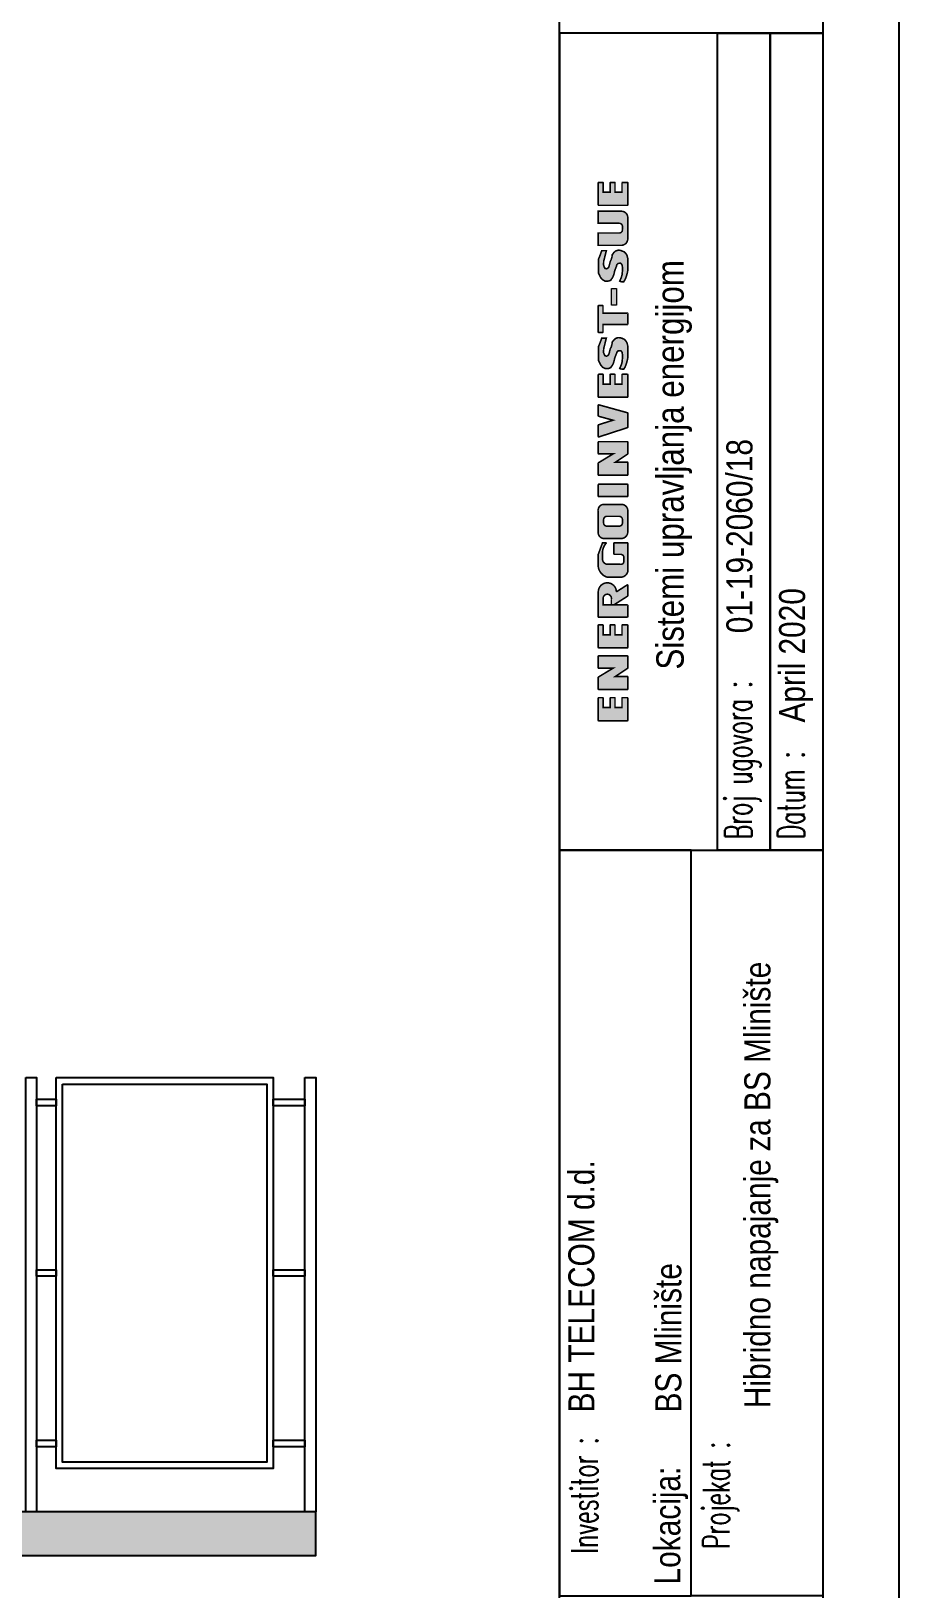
# Model space of a CAD drawing. Header units: millimetres. Extents: x 17886 to 18265, y -8727 to -7321.
# Drawn here: x 17992.7 to 18032.7, y -8418.9 to -8347.2 of the extents above; entities that cross this region are included whole.
import ezdxf

# ---------------------------------------------------------------- set-up
doc = ezdxf.new("R2010")
doc.units = ezdxf.units.MM
for name, color, linetype in [('00 uvodnice', 82, 'Continuous'), ('01-KOSTUR ORMARA', 7, 'Continuous'), ('OO cn60', 1, 'Continuous')]:
    doc.layers.add(name, color=color, linetype=linetype)
doc.layers.add('50 plava', color=5, linetype='Continuous', lineweight=0)
doc.styles.add('ARIAL NARROW', font='ARIALN.TTF')
doc.styles.add('simboli', font='symbol.ttf', dxfattribs={"width": 0.6, "height": 2.2})

# ---------------------------------------------------------------- blocks, each defined once
blk = doc.blocks.new('Zaglavlje A4 prazno-Sue')
at = {"layer": '50 plava', "linetype": 'Continuous'}
h = blk.add_hatch(color=152, dxfattribs=at)
h.paths.add_polyline_path([(140.2, 18.67), (140.81, 18.67, 0.414214), (140.85, 18.7), (140.85, 18.96, 0.414214), (140.81, 18.99), (140.2, 18.99), (140.2, 19.45), (140.81, 19.45, 0.414214), (140.85, 19.48), (140.85, 19.74, 0.414214), (140.81, 19.77), (139.37, 19.77, 0.414214), (139.33, 19.74), (139.33, 17.86, 0.414214), (139.37, 17.83), (140.81, 17.83, 0.414214), (140.85, 17.86), (140.85, 18.17, 0.414214), (140.81, 18.21), (140.2, 18.21)])
h.paths.add_polyline_path([(141.39, 17.86, 0.414214), (141.42, 17.83), (142.22, 17.83, 0.414214), (142.25, 17.86), (142.25, 18.64), (142.78, 17.84, 0.250765), (142.81, 17.83), (143.57, 17.83, 0.414214), (143.6, 17.86), (143.6, 19.74, 0.414214), (143.57, 19.77), (142.82, 19.77, 0.414214), (142.79, 19.74), (142.79, 18.8), (142.21, 19.76, 0.261275), (142.18, 19.77), (141.42, 19.77, 0.414214), (141.39, 19.74)])
h.paths.add_polyline_path([(144.13, 17.86, 0.414214), (144.16, 17.83), (145.61, 17.83, 0.414214), (145.64, 17.86), (145.64, 18.17, 0.414214), (145.61, 18.21), (144.99, 18.21), (144.99, 18.67), (145.61, 18.67, 0.414214), (145.64, 18.7), (145.64, 18.96, 0.414214), (145.61, 18.99), (144.99, 18.99), (144.99, 19.45), (145.61, 19.45, 0.414214), (145.64, 19.48), (145.64, 19.74, 0.414214), (145.61, 19.77), (144.16, 19.77, 0.414214), (144.13, 19.74)])
h.paths.add_polyline_path([(146.14, 17.83), (146.91, 17.83, 0.414214), (146.95, 17.86), (146.95, 18.75), (146.95, 19.45), (147.38, 19.45, -1.104988), (147.33, 18.91), (146.95, 18.91), (146.95, 18.75), (147.53, 17.84, 0.254408), (147.56, 17.83), (148.24, 17.83, 0.593374), (148.26, 17.88), (147.81, 18.58, 1), (147.81, 19.77), (146.17, 19.77, 0.414214), (146.14, 19.74)])
h.paths.add_polyline_path([(148.77, 18.31, 0.360865), (149.18, 17.82), (151.04, 17.82), (151.04, 18.7, 0.414214), (151, 18.74), (150.32, 18.74, 0.414214), (150.28, 18.7), (150.28, 18.31, -0.333333), (150.12, 18.09), (149.8, 18.09, -0.5), (149.63, 18.31), (149.63, 19.17, -0.414214), (149.96, 19.49), (150.39, 19.49, -0.2), (151.04, 19.22), (151.04, 19.49), (150.44, 19.71), (150.26, 19.78), (149.98, 19.78), (149.58, 19.78, 0.332065), (148.77, 19.17)])
h.paths.add_polyline_path([(151.32, 18.26, 0.414214), (151.75, 17.83), (153.16, 17.83, 0.396216), (153.56, 18.22), (153.56, 19.42, 0.440087), (153.16, 19.77), (151.75, 19.77, 0.443886), (151.32, 19.4)])
h.paths.add_polyline_path([(152.13, 19.2, -0.414214), (152.35, 19.42), (152.56, 19.42, -0.414214), (152.78, 19.2), (152.78, 18.4, -0.414214), (152.56, 18.18), (152.35, 18.18, -0.414214), (152.13, 18.4)], flags=16)
h.paths.add_polyline_path([(154.08, 17.86, 0.414214), (154.11, 17.83), (154.85, 17.83, 0.414214), (154.89, 17.86), (154.89, 19.74, 0.414214), (154.85, 19.77), (154.11, 19.77, 0.414214), (154.08, 19.74)])
h.paths.add_polyline_path([(156.34, 18.64), (156.87, 17.84, 0.250765), (156.9, 17.83), (157.66, 17.83, 0.414214), (157.69, 17.86), (157.69, 19.74, 0.414214), (157.66, 19.77), (156.92, 19.77, 0.414214), (156.88, 19.74), (156.88, 18.8), (156.3, 19.76, 0.261275), (156.27, 19.77), (155.51, 19.77, 0.414214), (155.48, 19.74), (155.48, 17.86, 0.414214), (155.51, 17.83), (156.31, 17.83, 0.414214), (156.34, 17.86)])
h.paths.add_polyline_path([(158.61, 17.85, 0.325009), (158.64, 17.83), (159.56, 17.83, 0.336906), (159.59, 17.85), (160.11, 19.73, 0.495992), (160.08, 19.77), (159.4, 19.77, 0.336906), (159.36, 19.75), (159.1, 18.8), (158.8, 19.75, 0.32721), (158.77, 19.77), (158.03, 19.77, 0.509423), (158, 19.73)])
h.paths.add_polyline_path([(160.61, 17.86, 0.414214), (160.64, 17.83), (162.09, 17.83, 0.414214), (162.12, 17.86), (162.12, 18.17, 0.414214), (162.09, 18.21), (161.47, 18.21), (161.47, 18.67), (162.09, 18.67, 0.414214), (162.12, 18.7), (162.12, 18.96, 0.414214), (162.09, 18.99), (161.47, 18.99), (161.47, 19.45), (162.09, 19.45, 0.414214), (162.12, 19.48), (162.12, 19.74, 0.414214), (162.09, 19.77), (160.64, 19.77, 0.414214), (160.61, 19.74)])
h.paths.add_polyline_path([(163.31, 19.22), (163.34, 19.33), (163.41, 19.37), (163.54, 19.42), (163.68, 19.42), (163.83, 19.41), (164.01, 19.36), (164.18, 19.32), (164.5, 19.24), (164.5, 19.54), (164.17, 19.66), (163.93, 19.76), (163.66, 19.76), (163.24, 19.76), (163.02, 19.75), (162.73, 19.61), (162.59, 19.49), (162.5, 19.33), (162.49, 19.19), (162.51, 19.06), (162.56, 18.95), (162.61, 18.92), (162.67, 18.87), (162.75, 18.82), (162.84, 18.78), (162.96, 18.74), (163.09, 18.71), (163.21, 18.68), (163.44, 18.59), (163.59, 18.54), (163.66, 18.46), (163.67, 18.37), (163.67, 18.3), (163.63, 18.25), (163.55, 18.2), (163.41, 18.18), (163.24, 18.17), (163.09, 18.19), (162.93, 18.2), (162.73, 18.26), (162.5, 18.36), (162.47, 18.29), (162.45, 18.1), (162.59, 18.01), (162.71, 17.96), (162.9, 17.9), (163.08, 17.85), (163.24, 17.82), (163.95, 17.82), (164.19, 17.88), (164.33, 17.97), (164.42, 18.06), (164.49, 18.21), (164.52, 18.32), (164.53, 18.44), (164.52, 18.51), (164.47, 18.64), (164.37, 18.75), (164.24, 18.85), (164.08, 18.87), (163.91, 18.92), (163.8, 18.98), (163.68, 19.01), (163.55, 19.04), (163.37, 19.1)])
h.paths.add_polyline_path([(165.39, 17.87, 0.414214), (165.42, 17.83), (166.11, 17.83, 0.414214), (166.14, 17.87), (166.14, 19.46), (166.61, 19.46, 0.414214), (166.64, 19.5), (166.64, 19.74, 0.414214), (166.61, 19.77), (164.91, 19.77, 0.414214), (164.87, 19.74), (164.87, 19.5, 0.414214), (164.91, 19.46), (165.39, 19.46)])
h = blk.add_hatch(color=152, dxfattribs=at)
h.paths.add_polyline_path([(174.09, 18.99), (174.09, 19.45), (174.71, 19.45, 0.414214), (174.74, 19.48), (174.74, 19.74, 0.414214), (174.71, 19.77), (173.26, 19.77, 0.414214), (173.23, 19.74), (173.23, 17.86, 0.414214), (173.26, 17.83), (174.71, 17.83, 0.414214), (174.74, 17.86), (174.74, 18.17, 0.414214), (174.71, 18.21), (174.09, 18.21), (174.09, 18.67), (174.71, 18.67, 0.414214), (174.74, 18.7), (174.74, 18.96, 0.414214), (174.71, 18.99)])
h.paths.add_polyline_path([(172.84, 19.77), (172.05, 19.77), (172.05, 18.4, -0.414214), (171.84, 18.18), (171.62, 18.18, -0.414214), (171.41, 18.4), (171.41, 19.77), (170.6, 19.77), (170.6, 18.26, 0.414214), (171.03, 17.83), (172.43, 17.83, 0.42682), (172.84, 18.26)])
h.paths.add_polyline_path([(170.23, 18.21), (170.27, 18.32), (170.28, 18.44), (170.27, 18.51), (170.22, 18.64), (170.12, 18.75), (169.98, 18.85), (169.83, 18.87), (169.66, 18.92), (169.54, 18.98), (169.43, 19.01), (169.3, 19.04), (169.15, 19.09), (169.11, 19.13), (169.06, 19.22), (169.08, 19.33), (169.16, 19.37), (169.29, 19.42), (169.43, 19.42), (169.58, 19.41), (169.76, 19.36), (169.93, 19.32), (170.25, 19.24), (170.25, 19.54), (169.92, 19.66), (169.68, 19.76), (169.41, 19.76), (168.99, 19.76), (168.76, 19.75), (168.47, 19.61), (168.34, 19.49), (168.25, 19.33), (168.24, 19.19), (168.26, 19.06), (168.3, 18.95), (168.36, 18.92), (168.42, 18.87), (168.5, 18.82), (168.59, 18.78), (168.71, 18.74), (168.83, 18.71), (168.96, 18.68), (169.18, 18.59), (169.34, 18.54), (169.41, 18.46), (169.42, 18.37), (169.42, 18.3), (169.38, 18.25), (169.3, 18.2), (169.16, 18.18), (168.99, 18.17), (168.83, 18.19), (168.68, 18.2), (168.47, 18.26), (168.25, 18.36), (168.21, 18.29), (168.2, 18.1), (168.34, 18.01), (168.46, 17.96), (168.64, 17.9), (168.82, 17.85), (168.99, 17.82), (169.7, 17.82), (169.94, 17.88), (170.08, 17.97), (170.17, 18.06)])
h.paths.add_polyline_path([(167.76, 18.58), (167.76, 18.9), (166.66, 18.9), (166.66, 18.58)])
at = {"color": 7, "true_color": 0xffffff}
blk.add_lwpolyline([(297, 0), (0, 0), (0, 210), (297, 210)], close=True, dxfattribs=at)
at = {"layer": '01-KOSTUR ORMARA'}
for points in [[(7, 205), (292, 205), (292, 5), (7, 5)], [(7, 22.33), (288.53, 22.33), (288.53, 5), (7, 5)], [(81.79, 13.66), (130.83, 13.66), (130.83, 22.33), (81.79, 22.33)], [(130.83, 11.93), (184.55, 11.93), (184.55, 22.33), (130.83, 22.33)], [(184.55, 22.33), (237.86, 22.33), (237.86, 5), (184.55, 5)], [(81.79, 13.66), (130.83, 13.66), (130.83, 5), (81.79, 5)], [(130.83, 11.93), (184.55, 11.93), (184.55, 8.47), (130.83, 8.47)], [(130.83, 8.47), (184.55, 8.47), (184.55, 5), (130.83, 5)]]:
    blk.add_lwpolyline(points, close=True, dxfattribs=at)
at = {"layer": '50 plava', "color": 152, "linetype": 'Continuous', "const_width": 0.104}
for points in [[(140.81, 17.83), (139.37, 17.83, -0.414214), (139.33, 17.86), (139.33, 19.74, -0.414214), (139.37, 19.77), (140.81, 19.77, -0.414214), (140.85, 19.74), (140.85, 19.48, -0.414214), (140.81, 19.45), (140.2, 19.45), (140.2, 18.99), (140.81, 18.99, -0.414214), (140.85, 18.96), (140.85, 18.7, -0.414214), (140.81, 18.67), (140.2, 18.67), (140.2, 18.21), (140.81, 18.21, -0.414214), (140.85, 18.17), (140.85, 17.86, -0.414214)], [(141.39, 19.74), (141.39, 17.86, 0.414214), (141.42, 17.83), (142.22, 17.83, 0.414214), (142.25, 17.86), (142.25, 18.64), (142.78, 17.84, 0.250765), (142.81, 17.83), (143.57, 17.83, 0.414214), (143.6, 17.86), (143.6, 19.74, 0.414214), (143.57, 19.77), (142.82, 19.77, 0.414214), (142.79, 19.74), (142.79, 18.8), (142.21, 19.76, 0.261275), (142.18, 19.77), (141.42, 19.77, 0.414214)], [(145.61, 17.83), (144.16, 17.83, -0.414214), (144.13, 17.86), (144.13, 19.74, -0.414214), (144.16, 19.77), (145.61, 19.77, -0.414214), (145.64, 19.74), (145.64, 19.48, -0.414214), (145.61, 19.45), (144.99, 19.45), (144.99, 18.99), (145.61, 18.99, -0.414214), (145.64, 18.96), (145.64, 18.7, -0.414214), (145.61, 18.67), (144.99, 18.67), (144.99, 18.21), (145.61, 18.21, -0.414214), (145.64, 18.17), (145.64, 17.86, -0.414214)], [(151.32, 18.26), (151.32, 19.4, -0.443886), (151.75, 19.77), (153.16, 19.77, -0.459508), (153.56, 19.4), (153.56, 18.26, -0.42682), (153.16, 17.83), (151.75, 17.83, -0.414214)], [(152.13, 18.4), (152.13, 19.2, -0.414214), (152.35, 19.42), (152.56, 19.42, -0.414214), (152.78, 19.2), (152.78, 18.4, -0.414214), (152.56, 18.18), (152.35, 18.18, -0.414214)], [(154.08, 17.86), (154.08, 19.74, -0.414214), (154.11, 19.77), (154.85, 19.77, -0.414214), (154.89, 19.74), (154.89, 17.86, -0.414214), (154.85, 17.83), (154.11, 17.83, -0.414214)], [(155.48, 19.74), (155.48, 17.86, 0.414214), (155.51, 17.83), (156.31, 17.83, 0.414214), (156.34, 17.86), (156.34, 18.64), (156.87, 17.84, 0.250765), (156.9, 17.83), (157.66, 17.83, 0.414214), (157.69, 17.86), (157.69, 19.74, 0.414214), (157.66, 19.77), (156.92, 19.77, 0.414214), (156.88, 19.74), (156.88, 18.8), (156.3, 19.76, 0.261275), (156.27, 19.77), (155.51, 19.77, 0.414214)], [(158, 19.73), (158.61, 17.85, 0.325009), (158.64, 17.83), (159.56, 17.83, 0.336906), (159.59, 17.85), (160.11, 19.73, 0.495992), (160.08, 19.77), (159.4, 19.77, 0.336906), (159.36, 19.75), (159.1, 18.8), (158.8, 19.75, 0.32721), (158.77, 19.77), (158.03, 19.77, 0.509423)], [(162.09, 17.83), (160.64, 17.83, -0.414214), (160.61, 17.86), (160.61, 19.74, -0.414214), (160.64, 19.77), (162.09, 19.77, -0.414214), (162.12, 19.74), (162.12, 19.48, -0.414214), (162.09, 19.45), (161.47, 19.45), (161.47, 18.99), (162.09, 18.99, -0.414214), (162.12, 18.96), (162.12, 18.7, -0.414214), (162.09, 18.67), (161.47, 18.67), (161.47, 18.21), (162.09, 18.21, -0.414214), (162.12, 18.17), (162.12, 17.86, -0.414214)], [(164.87, 19.5), (164.87, 19.74, -0.414214), (164.91, 19.77), (166.61, 19.77, -0.414214), (166.64, 19.74), (166.64, 19.5, -0.414214), (166.61, 19.46), (166.14, 19.46), (166.14, 17.87, -0.414214), (166.11, 17.83), (165.42, 17.83, -0.414214), (165.39, 17.87), (165.39, 19.46), (164.91, 19.46, -0.414214)], [(171.41, 19.77), (171.41, 18.4, 0.414214), (171.62, 18.18), (171.84, 18.18, 0.414214), (172.05, 18.4), (172.05, 19.77), (172.84, 19.77), (172.84, 18.26, -0.42682), (172.43, 17.83), (171.03, 17.83, -0.414214), (170.6, 18.26), (170.6, 19.77)], [(174.71, 17.83), (173.26, 17.83, -0.414214), (173.23, 17.86), (173.23, 19.74, -0.414214), (173.26, 19.77), (174.71, 19.77, -0.414214), (174.74, 19.74), (174.74, 19.48, -0.414214), (174.71, 19.45), (174.09, 19.45), (174.09, 18.99), (174.71, 18.99, -0.414214), (174.74, 18.96), (174.74, 18.7, -0.414214), (174.71, 18.67), (174.09, 18.67), (174.09, 18.21), (174.71, 18.21, -0.414214), (174.74, 18.17), (174.74, 17.86, -0.414214)]]:
    blk.add_lwpolyline(points, format="xyb", close=True, dxfattribs=at)
for points in [[(146.14, 17.83), (146.14, 19.74, -0.414214), (146.17, 19.77), (147.81, 19.77, -1), (147.81, 18.58), (148.26, 17.88, -0.593374), (148.24, 17.83), (147.56, 17.83, -0.254408), (147.53, 17.84), (146.95, 18.75), (146.95, 17.86, -0.414214), (146.91, 17.83), (146.14, 17.83)], [(146.95, 18.75), (146.95, 19.45), (147.38, 19.45, -1.104988), (147.33, 18.91), (146.95, 18.91)], [(151.04, 17.82), (151.04, 18.7, 0.414214), (151, 18.74), (150.32, 18.74, 0.414214), (150.28, 18.7), (150.28, 18.31, -0.333333), (150.12, 18.09), (149.8, 18.09, -0.5), (149.63, 18.31), (149.63, 19.17, -0.414214), (149.96, 19.49), (150.39, 19.49, -0.2), (151.04, 19.22), (151.04, 19.49), (150.44, 19.71), (150.26, 19.78), (149.98, 19.78), (149.58, 19.78, 0.332065), (148.77, 19.17), (148.77, 18.31, 0.360865), (149.18, 17.82), (151.04, 17.82)]]:
    blk.add_lwpolyline(points, format="xyb", dxfattribs=at)
for points in [[(164.5, 19.24), (164.5, 19.54), (164.17, 19.66), (163.93, 19.76), (163.66, 19.76), (163.24, 19.76), (163.02, 19.75), (162.73, 19.61), (162.59, 19.49), (162.5, 19.33), (162.49, 19.19), (162.51, 19.06), (162.56, 18.95), (162.61, 18.92), (162.67, 18.87), (162.75, 18.82), (162.84, 18.78), (162.96, 18.74), (163.09, 18.71), (163.21, 18.68), (163.44, 18.59), (163.59, 18.54), (163.66, 18.46), (163.67, 18.37), (163.67, 18.3), (163.63, 18.25), (163.55, 18.2), (163.41, 18.18), (163.24, 18.17), (163.09, 18.19), (162.93, 18.2), (162.73, 18.26), (162.5, 18.36), (162.47, 18.29), (162.45, 18.1), (162.59, 18.01), (162.71, 17.96), (162.9, 17.9), (163.08, 17.85), (163.24, 17.82), (163.95, 17.82), (164.19, 17.88), (164.33, 17.97), (164.42, 18.06), (164.49, 18.21), (164.52, 18.32), (164.53, 18.44), (164.52, 18.51), (164.47, 18.64), (164.37, 18.75), (164.24, 18.85), (164.08, 18.87), (163.91, 18.92), (163.8, 18.98), (163.68, 19.01), (163.55, 19.04), (163.4, 19.09), (163.36, 19.13), (163.31, 19.22), (163.34, 19.33), (163.41, 19.37), (163.54, 19.42), (163.68, 19.42), (163.83, 19.41), (164.01, 19.36), (164.18, 19.32)], [(170.25, 19.24), (170.25, 19.54), (169.92, 19.66), (169.68, 19.76), (169.41, 19.76), (168.99, 19.76), (168.76, 19.75), (168.47, 19.61), (168.34, 19.49), (168.25, 19.33), (168.24, 19.19), (168.26, 19.06), (168.3, 18.95), (168.36, 18.92), (168.42, 18.87), (168.5, 18.82), (168.59, 18.78), (168.71, 18.74), (168.83, 18.71), (168.96, 18.68), (169.18, 18.59), (169.34, 18.54), (169.41, 18.46), (169.42, 18.37), (169.42, 18.3), (169.38, 18.25), (169.3, 18.2), (169.16, 18.18), (168.99, 18.17), (168.83, 18.19), (168.68, 18.2), (168.47, 18.26), (168.25, 18.36), (168.21, 18.29), (168.2, 18.1), (168.34, 18.01), (168.46, 17.96), (168.64, 17.9), (168.82, 17.85), (168.99, 17.82), (169.7, 17.82), (169.94, 17.88), (170.08, 17.97), (170.17, 18.06), (170.23, 18.21), (170.27, 18.32), (170.28, 18.44), (170.27, 18.51), (170.22, 18.64), (170.12, 18.75), (169.98, 18.85), (169.83, 18.87), (169.66, 18.92), (169.54, 18.98), (169.43, 19.01), (169.3, 19.04), (169.15, 19.09), (169.11, 19.13), (169.06, 19.22), (169.08, 19.33), (169.16, 19.37), (169.29, 19.42), (169.43, 19.42), (169.58, 19.41), (169.76, 19.36), (169.93, 19.32)]]:
    blk.add_lwpolyline(points, close=True, dxfattribs=at)
at = {"layer": '50 plava', "color": 152, "linetype": 'Continuous', "elevation": -0.1}
blk.add_lwpolyline([(166.66, 18.9), (167.76, 18.9), (167.76, 18.58), (166.66, 18.58)], close=True, dxfattribs=at)
at = {"layer": '00 uvodnice', "color": 0, "linetype": 'Continuous', "insert": (142.7, 15.95), "char_height": 1.8, "width": 32.6967, "attachment_point": 1, "style": 'ARIAL NARROW'}
blk.add_mtext('Sistemi upravljanja energijom', dxfattribs=at)
at = {"layer": 'OO cn60', "color": 0, "linetype": 'Continuous', "char_height": 1.7679, "style": 'simboli'}
for s, insert, width, attachment_point in [('{\\Fsimplex|c238;Investitor :}', (88.39, 21.56), 11.3046, 2), ('{\\Fsimplex|c238;Projekat :}', (88.39, 12.9), 11.3046, 2), ('{\\Fsimplex|c238;Broj ugovora :}', (131.54, 11.44), 14.0447, 1), ('{\\Fsimplex|c238;Datum :}', (131.54, 7.98), 11.3046, 1)]:
    blk.add_mtext(s, dxfattribs=dict(at, insert=insert, width=width, attachment_point=attachment_point))

msp = doc.modelspace()

# ---------------------------------------------------------------- hatches: boundary and pattern name
h = msp.add_hatch()
h.set_pattern_fill('AR-CONC', color=4, scale=0.005)
h.set_pattern_definition([(50, (17915.0823, -632.8499), (0.910923345, -0.07969543), [0.09525, -1.04775]), (355, (17915.0823, -632.8499), (-0.17621711, 0.95528423), [0.0762, -0.83820292]), (100.451445, (17915.1582, -632.8565), (0.73470624, 0.87558876), [0.08095004, -0.89045122]), (46.1842, (17915.0823, -632.5959), (1.3553952, -0.21021164), [0.142875, -1.571625]), (96.635558, (17915.1952, -632.6134), (1.18702067, 1.23713062), [0.12142512, -1.33567804]), (351.184151, (17915.0823, -632.5959), (1.18702067, 1.23713062), [0.11429984, -1.25729866]), (21, (17915.2093, -632.6594), (0.758071956, -0.51132599), [0.09525, -1.04775]), (326, (17915.2093, -632.6594), (0.30901014, 0.92093983), [0.0762, -0.8382]), (71.451445, (17915.2725, -632.702), (1.0670821, 0.40961384), [0.08095004, -0.89044969]), (37.5, (17915.08228, -632.84986), (0.015443016, 0.422775194), [0, -0.82804, 0, -0.8509, 0, -0.841375]), (7.5, (17915.0823, -632.84986), (0.334098313, 0.500902874), [0, -0.48514, 0, -0.80899, 0, -0.320675]), (327.5, (17914.79907, -632.84986), (0.677952976, -0.02864372), [0, -0.3175, 0, -0.9906, 0, -1.31445]), (317.5, (17914.6721, -632.84986), (0.740645907, 0.127132455), [0, -0.41275, 0, -0.65786, 0, -0.93345])])
h.paths.add_polyline_path([(17905.82932, -8415.3985), (17905.82932, -8417.3985), (18005.82932, -8417.3985), (18005.82932, -8415.3985)])

# ---------------------------------------------------------------- linework, layer by layer
at = {"color": 6}
for points in [[(17992.47932, -8395.3985), (17992.97932, -8395.3985), (17992.97932, -8415.3985), (17992.47932, -8415.3985)], [(17993.87932, -8395.3985), (18003.87932, -8395.3985), (18003.87932, -8413.3985), (17993.87932, -8413.3985)], [(18005.32932, -8395.3985), (18005.82932, -8395.3985), (18005.82932, -8415.3985), (18005.32932, -8415.3985)], [(17994.17932, -8395.6985), (18003.57932, -8395.6985), (18003.57932, -8413.0985), (17994.17932, -8413.0985)], [(17993.87932, -8396.3985), (17993.87932, -8396.6985), (17992.97932, -8396.6985), (17992.97932, -8396.3985)], [(18005.32932, -8396.3985), (18005.32932, -8396.6985), (18003.87932, -8396.6985), (18003.87932, -8396.3985)], [(17993.87932, -8404.2485), (17993.87932, -8404.5485), (17992.97932, -8404.5485), (17992.97932, -8404.2485)], [(18005.32932, -8404.2485), (18005.32932, -8404.5485), (18003.87932, -8404.5485), (18003.87932, -8404.2485)], [(17993.87932, -8412.0985), (17993.87932, -8412.3985), (17992.97932, -8412.3985), (17992.97932, -8412.0985)], [(18005.32932, -8412.0985), (18005.32932, -8412.3985), (18003.87932, -8412.3985), (18003.87932, -8412.0985)]]:
    msp.add_lwpolyline(points, close=True, dxfattribs=at)
at = {"color": 4}
msp.add_lwpolyline([(17905.82932, -8417.3985), (18005.82932, -8417.3985), (18005.82932, -8415.3985), (17905.82932, -8415.3985)], close=True, dxfattribs=at)

# ---------------------------------------------------------------- block references
at = {"xscale": 0.7, "yscale": 0.7, "zscale": 0.7, "rotation": 90}
msp.add_blockref('Zaglavlje A4 prazno-Sue', (18032.67926, -8476.50811), dxfattribs=at)

# ---------------------------------------------------------------- texts
at = {"layer": '00 uvodnice', "color": 0, "linetype": 'Continuous', "char_height": 1.2, "attachment_point": 1, "rotation": 90, "style": 'ARIAL NARROW'}
for s, insert, width in [('01-19-2060/18', (18024.73819, -8374.94556), 30.320249), ('April 2020', (18027.16394, -8379.05677), 30.320249), ('Hibridno napajanje za BS Mlinište', (18025.56535, -8410.61932), 45.4526974), ('BH TELECOM d.d.\\P\\PBS Mlinište', (18017.46278, -8410.81632), 45.4526974), ('Lokacija: ', (18021.41541, -8418.73397), 45.4526974)]:
    msp.add_mtext(s, dxfattribs=dict(at, insert=insert, width=width))

doc.saveas('drawing.dxf')
